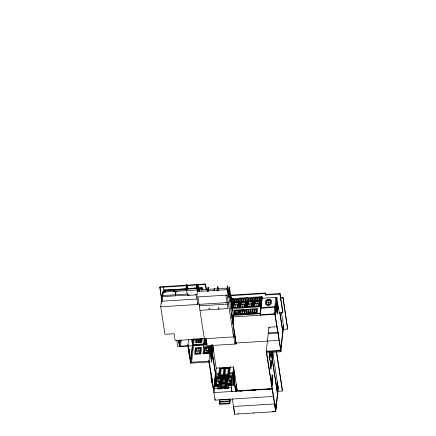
<?xml version="1.0" encoding="UTF-8"?>
<svg xmlns="http://www.w3.org/2000/svg" width="436" height="436" viewBox="0 0 436 436"><rect width="100%" height="100%" fill="white"/><g stroke="black" fill="none" stroke-linecap="round" stroke-linejoin="round"><path stroke-width="0.65" d="M218.943 308.132L218.643 308.47L218.332 308.17M222.011 388.307L221.962 388.776L217.597 389.048L217.896 386.301L214.185 386.536M199.056 291.777L199.268 289.842L197.056 284.13L197.361 284.114L199.546 289.727L199.448 291.243M199.17 291.766L199.268 289.842M217.172 378.546L216.501 384.677L219.548 384.487L220.229 378.35M218.431 388.536L218.73 385.789L214.24 386.073M219.417 388.471L219.777 385.141L215.286 385.424L216.114 377.941L232.475 376.9M226.017 387.479L227.091 377.734L221.379 378.099L220.158 387.849M220.425 387.833L221.363 379.244L226.851 378.895L225.903 387.484M222.158 387.228L222.573 383.429M229.064 383.925L229.734 377.75M161.696 300.001L159.821 286.839L205.465 283.972L206.381 289.935M234.225 330.722L233.543 336.897L175.119 340.571L174.073 333.753L164.944 334.325L160.731 306.791L161.969 295.608L187.638 293.995M161.505 301.554L161.456 302.006L161.342 301.26L197.127 299.014M161.702 299.788L161.849 296.687L189.306 294.965M162.312 295.837L162.732 292.044L163.037 292.022L162.655 296.066M162.35 296.082L162.732 292.044M162.481 295.951L162.917 292.289M162.617 295.821L163.037 292.022M162.323 301.2L162.83 296.627M163.658 292.147L163.876 290.163L186.325 288.823L186.706 284.79L186.401 284.806L185.916 289.199L187.976 295.406L197.001 294.84M164.557 292.175L164.846 289.564M164.748 292.24L164.89 290.97L186.695 289.602M175.245 295.025L175.664 291.215L175.97 291.193L175.354 294.638M175.588 295.254L175.97 291.193M179.452 345.481L180.041 340.124M180.221 340.135L179.507 346.593L178.438 340.026M197.056 284.13L196.636 287.929L186.199 288.588L186.559 285.378M186.292 289.362L186.21 290.082L186.401 284.806M186.439 288.883L186.793 285.673M186.428 289.144L186.799 285.983M186.543 289.139L186.897 285.929M186.635 288.855L187.017 286.229L186.761 289.161M180.466 346.108L181.136 340.075M187.164 286.583L186.881 289.15L187.022 286.539M187.066 288.812L187.262 286.839M187.142 288.479L187.284 287.199M187.186 289.117L187.267 287.15M187.36 288.73L187.387 287.455M187.387 289.09L187.502 287.444M187.502 289.079L187.513 287.755M187.976 295.406L188.058 294.682M188.592 339.322L187.845 346.07L188.804 351.917M188.804 352.348L189.131 349.372M189.246 355.231L189.546 352.07M196.968 287.902L197.246 284.37M197.786 291.766L196.876 288.512L197.361 284.114M197.208 288.512L197.443 284.997M197.094 288.518L197.448 285.308M189.66 357.929L189.987 354.953M197.443 289.379L197.677 285.869M197.459 289.428L197.928 286.212L197.475 290.163L197.246 288.676M160.731 306.791L197.857 304.459L196.718 297.02L197.328 291.488L227.756 289.575L232.966 323.774M197.699 289.727L198.031 286.468L197.584 289.733M197.819 290.027L198.151 286.768M197.966 289.057L198.178 287.128M197.824 291.706L198.276 287.073M197.933 291.324L198.396 287.378L198.206 289.351M198.053 291.586L198.407 287.689M198.276 288.163L198.544 287.896L198.129 291.689L197.557 289.439M198.505 289.58L198.658 288.033M190.614 361.548L193.126 338.767M198.576 290.572L198.647 288.294M210.73 345.356L208.893 362L190.636 363.144L193.311 338.881M198.598 291.161L198.881 288.588L198.625 291.521M198.729 291.771L199.023 288.943M198.821 291.177L199.012 289.204M198.843 291.766L199.127 289.199M199.034 291.428L199.132 289.509M199.045 291.738L199.268 289.548M199.159 291.733L199.394 289.744M197.857 304.459L197.993 303.227M199.377 291.57L199.546 289.733L199.257 289.809M191.638 362.234L194.227 338.821M199.475 304.312L199.301 305.87L227.298 304.11M201.23 289.853L201.443 287.923L198.048 288.136M195.977 338.712L195.524 342.772L201.764 342.38L202.211 338.32M201.416 289.951L201.443 287.923M201.928 290.354L202.217 287.749L197.535 288.043M196.783 338.93L196.423 342.178L200.985 341.889L201.345 338.641L200.042 338.728M202.173 289.907L202.315 288.621M198.723 341.851L199.045 338.968M197.83 353.394L198.38 348.413M206.217 289.815L205.465 283.972L205.089 285.215M200.702 341.731L201.023 338.843M199.797 353.34L200.358 348.288L196.402 348.538M207.71 291.085L208.114 287.433L208.419 287.411L208.719 290.976M207.749 291.335L208.119 287.994L208.424 287.978L208.577 288.97L208.272 288.986L208.114 287.433M208.016 291.068L208.419 287.411M208.054 291.313L208.424 287.978M204.195 338.821L203.29 347.029L210.593 346.571L211.465 352.277L212.294 344.789M204.108 343.846L204.664 338.794M204.942 343.791L205.541 338.38M205.754 338.5L205.187 343.644L206.947 343.53M205.825 338.543L205.269 343.59L206.588 343.508M205.143 348.217L204.637 352.806L207.814 352.61L208.321 348.021M206.223 352.708L206.729 348.119M214.098 290.698L214.305 288.806L214.648 289.035L214.305 288.806M214.136 290.643L214.327 288.932L199.568 289.858M214.403 290.681L214.61 288.785M217.913 290.899L217.569 287.22L217.853 286.817L217.548 286.839L217.144 290.49L217.45 290.474M210.326 352.56L210.697 349.034L211.095 351.639L210.724 355.471L210.266 352.495L210.686 348.713L211.138 351.694M217.183 290.741L217.553 287.4L217.858 287.384M217.488 290.719L217.853 286.817M210.708 355.149L211.084 351.623M211.7 348.375L212.032 345.399M212.054 347.868L212.348 345.165M211.177 358.141L211.553 354.615L211.951 357.22M211.564 360.73L211.934 357.204M212.981 347.732L212.67 350.724L212.267 348.124L212.599 345.143L212.997 347.748L212.681 351.045L212.223 348.07L212.583 344.822L213.041 347.803M213.182 348.271L212.735 352.332L211.994 347.497M211.029 377.118L211.34 373.821L212.256 379.778L211.896 383.021L210.986 377.069M211.471 380.001L211.771 376.84M211.88 382.699L212.212 379.723M213.613 389.931L215.4 373.777M212.697 345.083L216.218 368.115L213.727 390.678L209.078 360.294M215.073 386.018L216.027 377.363M227.036 289.869L227.456 286.081L227.756 286.065L227.379 290.098M227.145 289.488L227.456 286.081M273.454 396.422L215.035 400.139L215.182 398.82M227.265 289.749L227.641 286.321L228.666 293.019L228.355 295.875M227.341 289.853L227.756 286.065M233.543 336.897L227.145 295.107L227.756 289.575M219.488 367.913L218.643 375.576L229.445 374.9L230.355 366.692M218.022 384.579L218.698 378.448M228.235 295.553L228.519 293.025L228.818 293.008L228.578 295.782M219.482 375.527L220.278 368.311L229.407 367.739L228.611 374.955M228.273 295.799L228.415 294.54M219.711 375.51L220.491 368.431L224.6 368.175L223.815 375.254M228.54 295.532L228.818 293.008M228.949 291.646L229.369 287.858L229.674 287.842L229.292 291.875L228.987 291.897M229.058 291.264L229.369 287.858M229.674 287.842L229.292 291.875M228.895 297.014L229.521 291.362L228.17 291.444M229.009 297.755L229.516 293.188M221.379 379.107L221.483 378.159M230.546 298.802L230.682 297.532M230.579 300.453L231.058 296.883L230.748 300.295M230.709 300.05L231.058 296.883M219.673 402.177L229.718 401.551L229.87 403.714L219.826 404.346L219.521 400.014L229.565 399.381L229.788 400.869L219.749 401.502M219.82 402.39L219.946 401.027M222.611 383.026L222.987 379.636M231.756 304.557L232.415 298.584L261.932 296.731L262.161 298.219L260.281 315.212L260.058 313.724L261.932 296.731M224.044 375.238L224.84 368.022M224.273 375.227L225.052 368.142L229.162 367.886L228.382 374.965M223.216 387.163L223.635 383.364M223.679 382.961L224.055 379.565M224.12 378.933L224.229 377.985M231.925 308.486L232.203 305.963L232.481 306.197L232.203 305.963M232.072 308.241L232.323 305.952L229.592 288.098M232.094 309.102L232.443 305.947M233.325 298.529L232.225 308.541L260.826 306.742L261.055 308.23L275.661 307.315M232.453 307.811L233.478 298.518M229.521 291.362L232.366 309.963L231.756 315.5L260.058 313.724M224.186 388.171L224.137 388.634L228.502 388.362L228.807 385.609L233.298 385.326L234.355 375.745M224.284 387.092L224.704 383.298M224.747 382.89L225.118 379.5M233.369 307.751L233.963 302.339L238.519 302.055L237.92 307.467M233.691 307.554L234.246 302.502L238.192 302.252L237.636 307.304M234.317 301.87L234.579 299.527M232.829 316.868L232.688 318.155L232.448 316.569M232.715 319.817L233.08 316.536M232.813 320.738L233.238 316.858M233.037 320.395L233.184 319.07M226.867 378.759L226.971 377.81M233.772 316.465L233.086 322.689L232.17 316.7M234.83 313.658L235.146 310.775M235.663 307.429L236.219 302.377M226.791 388.007L227.156 384.672L231.647 384.389M236.296 301.745L236.557 299.401M228.213 377.843L227.538 383.98L230.579 383.784L231.26 377.652M227.777 387.947L228.077 385.195L232.568 384.912L234.116 370.622M236.808 313.538L237.124 310.65M238.274 301.619L238.536 299.276M238.835 307.407L239.86 298.115M238.786 313.413L239.102 310.525M239.446 307.369L240.47 298.077M229.521 400.608L229.69 398.913M229.636 401.774L229.767 399.18M229.712 402.27L229.903 399.142M229.598 402.275L229.925 399.294M231.865 391.555L231.276 387.729L232.59 375.865L215.242 376.955M232.884 376.241L232.688 374.965L233.565 367.025L216.218 368.115M230.137 399.349L229.674 402.771L230.028 399.163M232.007 317.146L236.127 343.971L206.915 345.808L205.781 338.412M240.356 307.315L240.955 301.903L245.517 301.614L244.923 307.026M240.683 307.113L241.239 302.061L245.196 301.816L244.634 306.862M241.31 301.429L241.566 299.085M233.402 379.157L234.17 371.755L234.775 375.723M240.612 313.299L240.928 310.41M234.067 383.157L234.732 375.674L234.181 372.077M234.464 379.549L234.405 379.451M234.928 375.957L234.083 383.625L233.265 378.29M242.656 306.988L243.217 301.935M243.288 301.303L243.544 298.96M242.59 313.173L242.907 310.285M245.261 301.183L245.523 298.834M235.593 390.073L236.279 383.849M235.767 390.885L236.307 385.402L236.873 389.125M244.569 313.048L244.885 310.165M236.149 391.234L236.568 387.446M245.833 306.966L246.858 297.679M236.535 391.583L236.813 389.059M236.808 391.495L237.015 389.599M272.631 351.83L278.288 388.258L275.71 411.617L234.628 414.2L234.775 412.854M246.449 306.928L247.479 297.641M246.395 312.934L246.711 310.045M247.365 306.868L247.964 301.461L252.526 301.172L251.926 306.584M247.686 306.672L248.248 301.619L252.204 301.374L251.643 306.421M248.318 300.987L248.575 298.644M248.373 312.808L248.689 309.925M249.665 306.546L250.231 301.45M250.291 300.867L250.553 298.518M238.585 413.949L238.645 413.41M252.27 300.742L252.531 298.398M252.842 306.53L253.866 297.238M253.452 306.492L254.477 297.199M254.362 306.432L254.962 301.02L259.589 300.731L258.995 306.143M254.689 306.23L255.245 301.183L259.267 300.927L258.712 305.979M255.316 300.551L255.572 298.202M254.15 312.449L254.471 309.56M256.7 306.105L257.256 301.053M257.295 300.426L257.551 298.082M256.128 312.323L256.45 309.435M259.273 300.3L259.529 297.957M259.84 306.088L260.864 296.796M259.992 306.077L261.017 296.785M261.017 306.764L262.047 297.472M265.355 295.014L265.415 294.469L280.021 293.553L279.961 294.093L265.355 295.014L265.186 292.981L230.339 295.172M253.801 412.996L253.861 412.456M258.477 389.768L258.57 388.961M268.222 304.862L268.789 299.734C271.65 299.99 270.723 304.682 268.222 304.862C265.361 304.606 266.292 299.913 268.789 299.734M275.71 411.617L266.249 351.721L268.952 327.24L276.778 326.749M269.208 357.476L269.759 352.321L270.156 354.926M274.037 313.811L274.745 307.369M274.827 306.65L275.852 297.357M270.146 354.904L269.59 360.065L269.192 357.46M266.391 352.67L280.997 351.748L274.887 314.291L276.767 297.298L262.161 298.219M275.062 314.498L276.876 298.044M276.729 309.173L277.28 304.012M272.38 352.097L272.042 355.187L272.495 358.163L272.974 353.836M272.097 355.258L272.456 351.857M276.974 310.786L277.53 305.734M277.225 312.503L277.781 307.347M272.484 357.842L272.914 353.77L272.631 351.907M278.762 309.407L278.702 309.952L276.767 297.298M271.432 382.127L272.2 374.726L272.811 378.693L272.015 385.915M271.982 385.724L272.767 378.644L272.217 375.047M283.019 329.36L287.662 329.066L282.942 297.276L280.288 297.439M278.822 312.95L282.806 312.699L282.866 312.154L280.021 293.553M272.587 411.813L275.726 411.453L275.045 406.99L275.383 403.905L276.064 408.368M279.988 350.419L280.424 346.5M280.789 349.618L283.444 325.578M276.675 387.49L277.301 381.805M280.849 350.838L283.558 326.319L281.411 312.301M276.789 388.236L277.383 382.824M277.089 389.915L277.65 384.863M277.356 391.953L277.955 386.541M277.47 392.7L278.097 387.015M275.95 407.627L277.465 393.915M287.662 329.066L282.942 297.276M277.688 391.299L282.392 391.005L282.452 390.46L276.506 351.574M218.943 308.198L218.518 308.377M218.6 307.903L218.42 308.41M159.761 287.384L205.405 284.512M197.432 285.258L197.17 289.395L197.088 288.207M196.712 287.809L197.018 287.787L198.211 290.768M186.052 288.567L186.368 288.463M197.007 287.869L196.707 287.891L197.094 284.381L197.399 284.359L196.958 288.169M187.513 288.676L188.848 288.588M191.524 288.425L196.2 288.131M186.504 288.861L164.775 290.229L165.081 292.213M187.862 288.779L189.219 288.692M193.971 288.392L196.009 288.267M227.494 286.332L227.794 286.31M208.152 287.678L208.457 287.662M185.916 289.199L196.876 288.512M208.141 287.815L208.441 287.798M217.569 287.22L217.875 287.204L218.005 288.376L217.706 288.392L217.553 287.4M197.334 288.817L197.666 285.558L197.464 289.117M198.854 288.839L201.557 288.67M208.593 288.79L208.288 288.806L208.435 290.817M217.722 288.212L218.027 288.196L218.218 290.877M163.053 292.153L197.099 290M214.626 288.91L229.385 287.983M162.77 292.289L163.075 292.273M229.407 288.109L229.712 288.087M195.105 294.6L196.396 294.518M228.186 292.518L229.401 292.442L232.246 311.048M228.856 293.254L228.519 293.025M196.718 297.02L227.145 295.107M230.317 295.712L265.126 293.526M230.791 297.15L231.096 297.129M234.448 300.698L238.405 300.448M241.435 300.257L245.392 300.012M248.444 299.815L252.4 299.57M255.442 299.379L259.398 299.129M280.893 297.941L282.882 297.815M199.072 304.383L228.284 302.546M266.456 302.426L270.56 302.17M233.969 305.026L237.914 304.78M240.961 304.59L244.918 304.339M247.97 304.148L251.921 303.897M254.967 303.707L258.989 303.456M232.066 307.832L260.908 306.023L261.131 307.511L275.737 306.59M199.982 310.334L227.979 308.574L225.93 295.183M232.061 309.985L232.366 309.963M234.988 312.22L238.944 311.969M240.77 311.854L244.727 311.604M246.553 311.489L250.509 311.244M252.335 311.13L256.292 310.879M231.816 314.961L260.118 313.179L260.341 314.672L274.947 313.751L280.904 350.359L266.298 351.28M274.887 314.291L231.985 316.988L236.127 343.971L234.17 331.197M232.889 321.719L233.195 321.697M268.325 332.919L278.103 332.308M268.244 333.644L278.675 332.99M198.385 339.006L196.996 339.05L196.669 342.026L200.773 341.77L201.105 338.794L199.704 338.925M196.909 340.532L200.865 340.287M206.898 343.672L192.685 344.56L191.873 339.246M206.882 344.386L192.603 345.285L191.693 339.312M187.894 345.639L179.556 346.168L178.684 340.483M207.018 344.86L177.806 346.702L176.733 340.129M236.23 343.028L279.138 340.331M196.124 351.062L200.08 350.817M204.887 350.511L208.065 350.315M266.249 351.721L280.855 350.806L280.997 351.748M208.986 361.144L190.728 362.294L189.856 356.588M218.861 373.592L215.591 373.799L211.215 345.187M229.663 372.916L232.938 372.709L233.489 376.306M218.785 374.317L215.509 374.519L211.057 345.405M229.587 373.636L232.857 373.429L233.407 377.026M232.688 374.965L215.34 376.055L215.646 378.017M215.193 377.418L233.522 376.257M221.434 378.628L226.922 378.285M221.259 379.178L226.976 378.819M216.839 381.609L219.886 381.418M227.875 380.911L230.917 380.721M219.477 387.893L226.856 387.43M231.276 387.729L213.934 388.819L214.534 392.743M272.429 388.623L237.206 390.841L233.565 367.025M239.609 390.956L244.176 390.667M245.392 390.591L249.959 390.307M251.174 390.231L255.741 389.942M259.692 389.691L264.26 389.408M265.475 389.332L270.042 389.043M271.257 388.967L272.56 388.885M212.065 381.467L213.885 392.613L272.309 388.939M239.827 391.076L241.876 390.994M245.604 390.716L248.972 390.547M251.387 390.351L255.496 390.095M259.911 389.817L262.843 389.631M265.688 389.452L269.797 389.195M219.902 403.665L229.941 403.038M232.383 399.049L233.522 406.488L274.598 403.905M221.297 387.778L222.077 387.729M225.031 387.544L225.559 387.511M218.567 307.974L218.91 308.203M196.947 287.858L198.206 290.85M196.952 288.403L197.9 290.872M188.178 288.616L186.706 284.79M188.156 288.834L186.722 285.253L186.417 285.275L187.851 288.85M187.894 288.714L186.439 285.057L186.744 285.035L186.303 288.845M206.152 339.546L206.909 344.2M208.893 362L211.133 375.734M189.736 357.651L190.636 363.144M161.293 301.739L161.505 303.069M279.961 294.093L282.806 312.699M279.972 312.677L282.817 331.256M279.792 312.732L282.735 331.981M277.007 306.644L277.503 309.871M276.342 351.443L282.392 391.005M265.186 292.981L265.415 294.469M268.952 327.24L269.094 328.183M277.122 385.778L277.618 388.999M271.279 352.223L277.661 393.937M271.116 352.397L277.579 394.662M271.508 363.531L270.941 359.809L270.402 365.292L270.898 368.622M270.952 360.131L271.465 363.482L270.914 368.943L270.342 365.221M270.68 362.638L271.176 366.12M275.301 404.63L275.988 409.093M275.127 406.248L266.374 350.599M232.415 298.584L232.606 299.826M229.985 296.556L230.175 297.815M232.295 316.814L232.704 319.495M233.494 334.788L234.911 344.048M236.045 388.356L236.454 391.043M234.301 381.636L235.707 390.814M234.225 382.361L235.609 391.419M233.08 377.516L233.952 384.797L233.075 379.053M231.342 387.141L232.05 391.773M229.183 399.245L229.87 403.714M211.591 344.838L211.88 346.751M202.217 287.749L202.517 289.94M219.145 399.877L219.826 404.346M198.429 288.158L198.941 291.504M213.885 392.613L215.035 400.139M197.933 296.943L204.331 338.734M188.014 344.56L188.946 350.637M174.187 290.36L174.373 291.57M173.866 290.409L174.068 291.733M173.103 290.458L173.294 291.695M163.413 287.15L164.159 292.022M159.925 287.504L160.633 292.153M160.84 293.483L161.756 299.461M233.538 406.614L234.644 414.037M233.522 406.488L234.628 414.2M279.035 310.465L279.214 312.383M217.706 288.392L217.847 290.403M208.272 288.986L208.413 290.997M208.899 308.699L209.509 308.792L208.899 308.699M216.888 378.383L216.18 384.879L219.831 384.645L220.551 378.148L216.888 378.383M217.101 378.503L216.42 384.726L219.619 384.525L220.305 378.301L217.101 378.503M221.935 379.565L221.079 387.43L225.33 387.163L226.202 379.298L221.935 379.565M221.766 383.484L221.352 387.277L225.085 387.043L225.505 383.244L221.766 383.484M222.18 379.685L221.81 383.075L225.548 382.841L225.919 379.445L222.18 379.685M189.12 349.051L188.761 352.299L189.671 358.25L190.031 355.002L189.12 349.051M195.339 347.89L194.625 354.381L200.86 353.988L201.579 347.497L195.339 347.89M196.118 348.375L195.519 353.787L200.086 353.503L200.68 348.092L196.118 348.375M196.331 348.5L195.764 353.64L199.868 353.383L200.44 348.239L196.331 348.5M203.716 347.361L203.002 353.858L209.236 353.465L209.956 346.969L203.716 347.361M204.495 347.852L203.895 353.264L208.463 352.975L209.057 347.563L204.495 347.852M204.707 347.972L204.141 353.111L208.25 352.855L208.817 347.715L204.707 347.972M205.073 348.179L204.555 352.86L207.885 352.648L208.403 347.966L205.073 348.179M210.632 347.432L210.092 352.299L210.773 356.768L211.313 351.896L210.632 347.432M211.482 353.013L210.948 357.88L211.629 362.349L212.169 357.476L211.482 353.013M211.536 354.299L211.122 358.076L211.574 361.052L211.994 357.275L211.536 354.299M214.321 388.062L214.681 388.04L214.321 388.062M214.719 384.454L215.041 384.612L214.719 384.454M215.695 375.609L216.054 375.587L215.695 375.609M216.093 372.001L216.414 372.159L216.093 372.001M221.199 368.834L220.551 374.742L223.134 374.579L223.788 368.671L221.199 368.834M225.766 368.545L225.112 374.453L227.701 374.295L228.355 368.382L225.766 368.545M234.296 299.363L233.996 302.072L238.557 301.783L238.857 299.074L234.296 299.363M234.176 302.459L233.609 307.603L237.707 307.342L238.274 302.203L234.176 302.459M234.508 299.483L234.236 301.919L238.345 301.663L238.612 299.227L234.508 299.483M234.012 310.127L233.533 314.46L257.267 312.966L257.747 308.639L234.012 310.127M234.862 310.612L234.508 313.86L239.07 313.571L239.429 310.328L234.862 310.612M235.075 310.732L234.748 313.713L238.857 313.451L239.184 310.476L235.075 310.732M227.93 377.685L227.21 384.176L230.867 383.947L231.581 377.451L227.93 377.685M228.142 377.805L227.456 384.029L230.649 383.827L231.336 377.603L228.142 377.805M241.282 298.922L240.983 301.63L245.55 301.341L245.844 298.638L241.282 298.922M241.168 302.023L240.601 307.162L244.705 306.906L245.277 301.761L241.168 302.023M241.495 299.047L241.228 301.478L245.337 301.222L245.604 298.785L241.495 299.047M240.645 310.252L240.285 313.495L244.852 313.212L245.212 309.963L240.645 310.252M240.857 310.372L240.53 313.348L244.64 313.092L244.967 310.11L240.857 310.372M234.225 373.151L233.592 378.922L233.952 381.277L234.59 375.505L234.225 373.151M246.427 309.887L246.068 313.135L250.635 312.846L250.989 309.598L246.427 309.887M246.64 310.007L246.313 312.983L250.422 312.726L250.749 309.751L246.64 310.007M248.291 298.486L247.991 301.189L252.558 300.9L252.853 298.197L248.291 298.486M248.177 301.581L247.61 306.721L251.714 306.464L252.281 301.325L248.177 301.581M248.504 298.606L248.237 301.042L252.34 300.78L252.613 298.344L248.504 298.606M252.21 309.522L251.85 312.77L256.417 312.481L256.771 309.238L252.21 309.522M252.422 309.642L252.095 312.623L256.199 312.361L256.531 309.386L252.422 309.642M255.289 298.044L254.989 300.747L259.556 300.464L259.856 297.755L255.289 298.044M255.174 301.14L254.608 306.285L258.782 306.018L259.349 300.878L255.174 301.14M255.501 298.164L255.234 300.6L259.344 300.339L259.611 297.908L255.501 298.164M269.748 351.999L269.148 357.411L269.606 360.387L270.2 354.975L269.748 351.999M277.214 302.41L276.479 309.08L277.274 314.291L278.01 307.614L277.214 302.41M277.269 303.69L276.669 309.102L277.242 312.825L277.836 307.413L277.269 303.69M271.95 379.255L271.606 382.334L271.928 384.443L272.271 381.358L271.95 379.255M272.271 376.333L271.993 378.846L272.315 380.955L272.593 378.443L272.271 376.333M277.4 383.146L276.844 388.302L277.345 391.632L277.896 386.476L277.4 383.146M265.47 301.717C263.845 306.028 270.745 306.835 271.546 302.878C273.17 298.567 266.271 297.761 265.47 301.717M266.38 301.734C264.935 305.042 270.009 306.214 270.636 302.862C272.08 299.554 267.006 298.382 266.38 301.734M197.372 284.577L197.067 284.599L199.219 289.962L199.525 289.945L197.372 284.577"/></g></svg>
